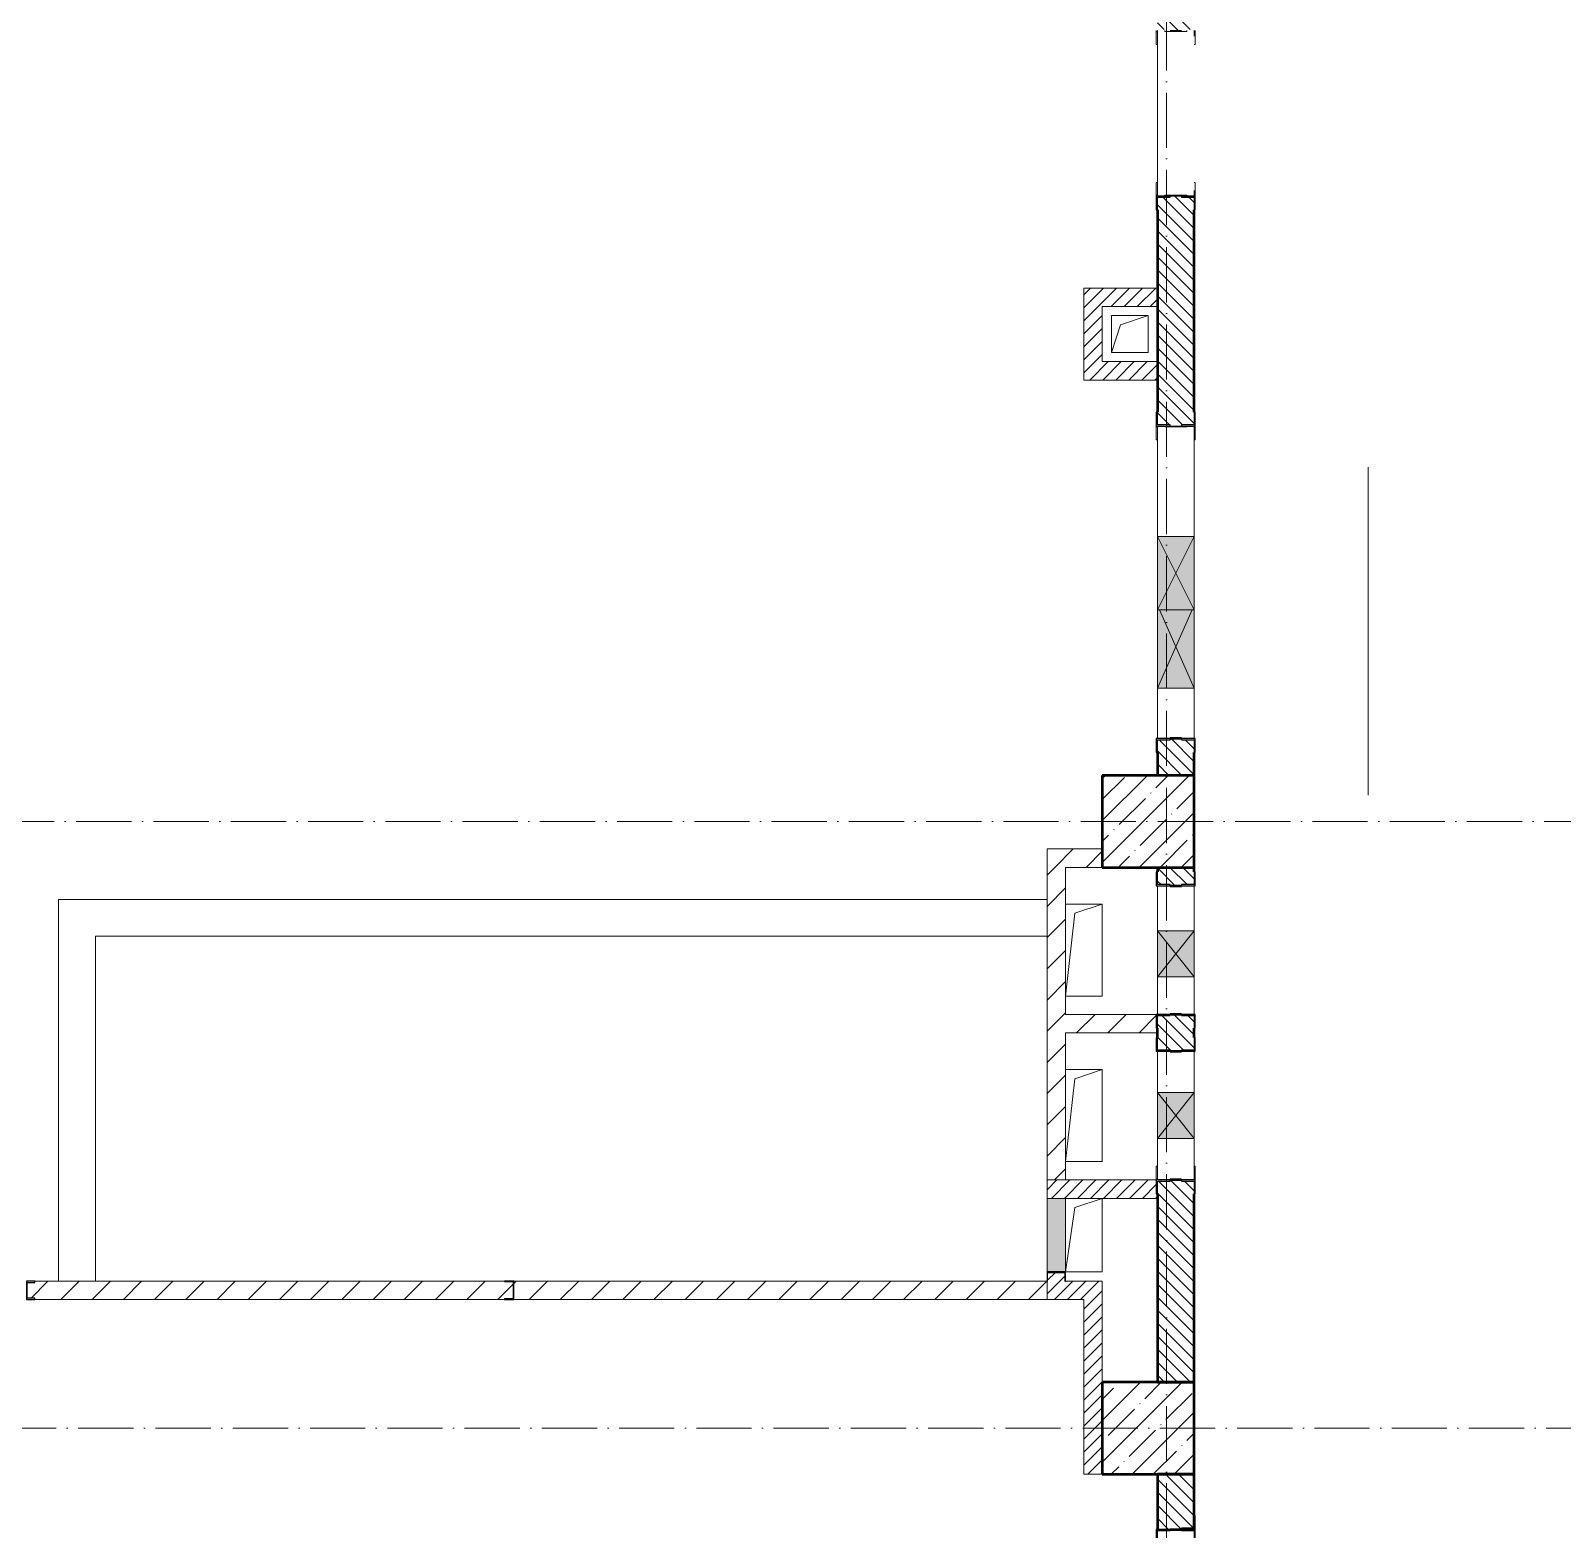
# Model space of a CAD drawing. Header units: millimetres. Extents: x -213536 to 1564669, y -45299 to 942238.
# Drawn here: x 543556 to 551884, y 585175 to 593325 of the extents above; entities that cross this region are included whole.
import ezdxf

# ---------------------------------------------------------------- set-up
doc = ezdxf.new("R2010")
doc.units = ezdxf.units.MM
doc.linetypes.add('200_ШТРИХ_ш1п0_6_', pattern=[160, 100, -60])
doc.linetypes.add('50_200_ШТРИХ_1Т_ш5_п1_п1_', pattern=[700, 500, -100, 0, -100])
for name, color, linetype, lineweight in [('3.1) ЖБ окна 1.2 м', 102, 'Continuous', 30), ('A-DETL-GENF-OTLN', 7, 'Continuous', 9), ('A-FLOR-____-OTLN', 7, 'Continuous', 9), ('A-GENM-____-MCUT', 7, 'Continuous', 25), ('A-GENM-____-OTLN', 7, 'Continuous', 9), ('A-GENM-____-OTLN-1', 7, 'Continuous', 25), ('A-GLAZ-____-OTLN', 7, 'Continuous', 9), ('A-WALL-____-MCUT-2', 7, 'Continuous', 50), ('A-WALL-____-PATT-1', 7, 'Continuous', 9), ('A-WALL-FNSH-MCUT-1', 7, 'Continuous', 9), ('I-WALL-____-OTLN', 7, 'Continuous', 9), ('S-COLS-____-MCUT', 7, 'Continuous', 50), ('S-COLS-____-OTLN', 7, 'Continuous', 9), ('S-GRID-____-OTLN-1', 7, '50_200_ШТРИХ_1Т_ш5_п1_п1_', 9)]:
    doc.layers.add(name, color=color, linetype=linetype, lineweight=lineweight)
doc.layers.add('A-DETL-GENF-OTLN-4', color=9, linetype='200_ШТРИХ_ш1п0_6_', lineweight=9, true_color=0x808080)
doc.layers.add('A-DETL-GENF-OTLN-5', color=7, linetype='Continuous', lineweight=5, true_color=0xc0c0c0)
pattern_1 = [(135, (544282.637, 571544.04), (-35.35534, -35.35534), [])]
pattern_2 = [(45, (544282.64, 571544.04), (-84.8528, 84.8528), [])]
pattern_3 = [(45, (544282.637, 571544.04), (-35.35534, 35.35534), [])]

# ---------------------------------------------------------------- blocks, each defined once
blk = doc.blocks.new('BSC_Колонна _Прямоугольная - 500х500-V47-АР1_План отверстий 2 этажа в осях 1-64_А-ГГ')
at = {"layer": 'S-COLS-____-OTLN'}
h = blk.add_hatch(dxfattribs=at)
h.set_pattern_fill('FP_76', color=256, style=0, pattern_type=2)
h.set_pattern_definition([(45, (-5350, -17481.04), (-114.0493, 114.0493), []), (45, (-5235.95, -17481.04), (-114.0493, 114.0493), [201.613, -40.323, 3.353, -36.97])])
h.paths.add_polyline_path([(-250, -250), (250, -250), (250, 250), (-250, 250)], flags=0)
at = {"layer": 'S-COLS-____-MCUT'}
for p, q in [((250, 250), (-250, 250)), ((-250, 250), (-250, -250)), ((250, -250), (250, 250)), ((-250, -250), (250, -250))]:
    blk.add_line(p, q, dxfattribs=at)
blk = doc.blocks.new('154_Стойка_СКБ_Швеллер - СМ-2180_100-28318692-АР1_План отверстий 2 этажа в осях 1-64_А-ГГ')
at = {"layer": 'A-GENM-____-MCUT'}
for p, q in [((171, 50), (125, 50)), ((125, 50), (125, -50)), ((129.5, 42.4), (171, 42.4)), ((129.5, -42.4), (129.5, 42.4)), ((171, 42.4), (171, 50)), ((125, -50), (171, -50)), ((171, -42.4), (129.5, -42.4)), ((171, -50), (171, -42.4))]:
    blk.add_line(p, q, dxfattribs=at)
blk = doc.blocks.new('154_Стойка_СКБ_Уголок - СМ-2180_200-28268025-АР1_План отверстий 2 этажа в осях 1-64_А-ГГ')
at = {"layer": 'A-GENM-____-MCUT'}
for p, q in [((125, 156), (125, 81)), ((200, 156), (125, 156)), ((131, 81), (131, 150)), ((131, 150), (200, 150)), ((200, 150), (200, 156)), ((125, 81), (131, 81)), ((131, 19), (125, 19)), ((125, 19), (125, -56)), ((131, -50), (131, 19)), ((125, -56), (200, -56)), ((200, -50), (131, -50)), ((200, -56), (200, -50))]:
    blk.add_line(p, q, dxfattribs=at)
blk = doc.blocks.new('Фахверк_СКБ_Уголок - 200_3960_зеркало-28268689-АР1_План отверстий 2 этажа в осях 1-64_А-ГГ')
at = {"layer": 'A-GENM-____-MCUT'}
for p, q in [((200, 156), (125, 156)), ((125, 156), (125, 81)), ((131, 81), (131, 150)), ((131, 150), (200, 150)), ((200, 150), (200, 156)), ((125, 81), (131, 81)), ((131, 19), (125, 19)), ((125, 19), (125, -56)), ((131, -50), (131, 19)), ((125, -56), (200, -56)), ((200, -50), (131, -50)), ((200, -56), (200, -50))]:
    blk.add_line(p, q, dxfattribs=at)
blk = doc.blocks.new('Фахверк_СКБ_Уголок - 200_3960-28268576-АР1_План отверстий 2 этажа в осях 1-64_А-ГГ')
at = {"layer": 'A-GENM-____-MCUT'}
for p, q in [((200, 156), (125, 156)), ((125, 156), (125, 81)), ((131, 81), (131, 150)), ((131, 150), (200, 150)), ((200, 150), (200, 156)), ((125, 81), (131, 81)), ((131, 19), (125, 19)), ((125, 19), (125, -56)), ((131, -50), (131, 19)), ((125, -56), (200, -56)), ((200, -50), (131, -50)), ((200, -56), (200, -50))]:
    blk.add_line(p, q, dxfattribs=at)
blk = doc.blocks.new('Стойка_Влож_Уголок_Опорный - Уголок-28213941-АР1_План отверстий 2 этажа в осях 1-64_А-ГГ')
at = {"layer": 'A-GENM-____-OTLN'}
for p, q in [((-212, -6), (-212, 0)), ((0, 0), (0, -6)), ((-212, -75), (-212, -6)), ((-212, -6), (-206, -6)), ((-212, -75), (-206, -75)), ((-6, -6), (0, -6)), ((-6, -75), (0, -75)), ((0, -6), (0, -75))]:
    blk.add_line(p, q, dxfattribs=at)
blk = doc.blocks.new('154_Стойка_СКБ_Уголок - СМ-2180_200-28435403-АР1_План отверстий 2 этажа в осях 1-64_А-ГГ')
at = {"layer": 'A-GENM-____-MCUT'}
for p, q in [((125, 156), (125, 81)), ((200, 156), (125, 156)), ((131, 81), (131, 150)), ((131, 150), (200, 150)), ((200, 150), (200, 156)), ((125, 81), (131, 81)), ((131, 19), (125, 19)), ((125, 19), (125, -56)), ((131, -50), (131, 19)), ((125, -56), (200, -56)), ((200, -50), (131, -50)), ((200, -56), (200, -50))]:
    blk.add_line(p, q, dxfattribs=at)
blk = doc.blocks.new('Стойка_Влож_Уголок - Уголок-28268052-АР1_План отверстий 2 этажа в осях 1-64_А-ГГ')
at = {"layer": 'A-GENM-____-MCUT'}
for p, q in [((6, 0), (0, 0)), ((6, -69), (6, 0)), ((0, -75), (75, -75)), ((75, -69), (6, -69)), ((75, -75), (75, -69))]:
    blk.add_line(p, q, dxfattribs=at)
blk = doc.blocks.new('154_Стойка_СКБ_Уголок - СМ-2480_200-28346303-АР1_План отверстий 2 этажа в осях 1-64_А-ГГ')
at = {"layer": 'A-GENM-____-MCUT'}
for p, q in [((125, 156), (125, 81)), ((200, 156), (125, 156)), ((131, 81), (131, 150)), ((131, 150), (200, 150)), ((200, 150), (200, 156)), ((125, 81), (131, 81)), ((131, 19), (125, 19)), ((125, 19), (125, -56)), ((131, -50), (131, 19)), ((125, -56), (200, -56)), ((200, -50), (131, -50)), ((200, -56), (200, -50))]:
    blk.add_line(p, q, dxfattribs=at)
blk = doc.blocks.new('Стойка_Влож_Полоса боковая - Полоса-28213942-АР1_План отверстий 2 этажа в осях 1-64_А-ГГ')
at = {"layer": 'A-GENM-____-OTLN'}
for p, q in [((-5, 60), (0, 60)), ((-5, -60), (-5, 60)), ((0, 31), (0, -31)), ((0, -60), (-5, -60))]:
    blk.add_line(p, q, dxfattribs=at)
blk = doc.blocks.new('154_Фахверк_СКБ_Швеллер - Тип_100_3960-28318856-АР1_План отверстий 2 этажа в осях 1-64_А-ГГ')
at = {"layer": 'A-GENM-____-MCUT'}
for p, q in [((175, 50), (125, 50)), ((125, 50), (125, -50)), ((128, 47), (175, 47)), ((128, -47), (128, 47)), ((175, 47), (175, 50)), ((125, -50), (175, -50)), ((175, -47), (128, -47)), ((175, -50), (175, -47))]:
    blk.add_line(p, q, dxfattribs=at)
blk = doc.blocks.new('AR_Отверстие Ниша - Лючок-32403310-АР1_План отверстий 2 этажа в осях 1-64_А-ГГ')
at = {"layer": 'A-GLAZ-____-OTLN'}
blk.add_hatch(color=256, dxfattribs=at).paths.add_polyline_path([(200, -50), (200, 50), (-200, 50), (-200, -50)], flags=0)
for p, q in [((200, 50), (-200, 50)), ((-200, 50), (-200, -50)), ((-200, -50), (200, -50))]:
    blk.add_line(p, q, dxfattribs=at)
blk = doc.blocks.new('154_Фахверк_СКБ_Швеллер - Тип_100_3960_зеркало-29769493-АР1_План отверстий 2 этажа в осях 1-64_А-ГГ')
at = {"layer": 'A-GENM-____-MCUT'}
for p, q in [((175, 50), (125, 50)), ((125, 50), (125, -50)), ((128, 47), (175, 47)), ((128, -47), (128, 47)), ((175, 47), (175, 50)), ((125, -50), (175, -50)), ((175, -47), (128, -47)), ((175, -50), (175, -47))]:
    blk.add_line(p, q, dxfattribs=at)
blk = doc.blocks.new('AR_Отверстие прямоугольное _в плите_ - AR_Отверстие прямоугольное _в плите_-30229458-АР1_План отверстий 2 этажа в осях 1-64_А-ГГ')
at = {"layer": 'A-GENM-____-OTLN'}
for p, q in [((100, 250), (-100, 250)), ((-50, 200), (100, 250)), ((100, -250), (100, 250)), ((-100, -250), (-50, 200)), ((-100, -250), (100, -250))]:
    blk.add_line(p, q, dxfattribs=at)
blk = doc.blocks.new('AR_Отверстие прямоугольное _в плите_ - AR_Отверстие прямоугольное _в плите_-V150-АР1_План отверстий 2 этажа в осях 1-64_А-ГГ')
at = {"layer": 'A-GENM-____-OTLN'}
for p, q in [((100, 100), (-100, 100)), ((-100, 100), (-100, -100)), ((-50, 50), (100, 100)), ((100, -100), (100, 100)), ((-100, -100), (-50, 50)), ((-100, -100), (100, -100))]:
    blk.add_line(p, q, dxfattribs=at)
blk = doc.blocks.new('AR_Отверстие прямоугольное _в плите_ - AR_Отверстие прямоугольное _в плите_-30229368-АР1_План отверстий 2 этажа в осях 1-64_А-ГГ')
at = {"layer": 'A-GENM-____-OTLN'}
for p, q in [((-50, 150), (100, 200)), ((100, -200), (100, 200)), ((-100, -200), (-50, 150)), ((-100, -200), (100, -200))]:
    blk.add_line(p, q, dxfattribs=at)
blk = doc.blocks.new('AR_Отверстие прямоугольное _в стене__БезПР - AR_Отверстие прямоугольное _в стене__БезПР-36392898-АР1_План отверстий 2 этажа в осях 1-64_А-ГГ')
at = {"layer": 'A-GLAZ-____-OTLN'}
blk.add_hatch(color=256, dxfattribs=at).paths.add_polyline_path([(-125, -100), (125, -100), (125, 100), (-125, 100)], flags=0)
at = {"layer": 'A-DETL-GENF-OTLN'}
for p, q in [((-125, -100), (-125, 100)), ((-125, 100), (125, 100)), ((125, 100), (-125, -100)), ((-125, 100), (125, -100)), ((125, 100), (-125, 100)), ((-125, 100), (-125, -100)), ((125, 100), (125, -100)), ((125, -100), (125, 100)), ((125, -100), (-125, -100)), ((-125, -100), (125, -100))]:
    blk.add_line(p, q, dxfattribs=at)
blk = doc.blocks.new('AR_Отверстие прямоугольное _в стене_ - AR_Отверстие прямоугольное _в стене__ОВ-36891978-АР1_План отверстий 2 этажа в осях 1-64_А-ГГ')
at = {"layer": 'A-GLAZ-____-OTLN'}
blk.add_hatch(color=256, dxfattribs=at).paths.add_polyline_path([(-225, -100), (200, -100), (200, 100), (-225, 100)], flags=0)
at = {"layer": 'A-DETL-GENF-OTLN'}
for p, q in [((-225, -100), (-225, 100)), ((-225, 100), (200, 100)), ((-225, 100), (200, -88.9)), ((200, 100), (-225, 100)), ((-225, 100), (-225, -100)), ((200, 88.9), (-225, -100)), ((200, -100), (-225, -100)), ((-225, -100), (200, -100))]:
    blk.add_line(p, q, dxfattribs=at)
blk = doc.blocks.new('AR_Отверстие прямоугольное _в стене__БезПР - AR_Отверстие прямоугольное _в стене__БезПР-36428632-АР1_План отверстий 2 этажа в осях 1-64_А-ГГ')
at = {"layer": 'A-GLAZ-____-OTLN'}
blk.add_hatch(color=256, dxfattribs=at).paths.add_polyline_path([(-200, -100), (200, -100), (200, 100), (-200, 100)], flags=0)
at = {"layer": 'A-DETL-GENF-OTLN'}
for p, q in [((-200, -100), (-200, 100)), ((-200, 100), (200, 100)), ((200, 100), (-200, -100)), ((-200, 100), (200, -100)), ((200, 100), (-200, 100)), ((-200, 100), (-200, -100)), ((200, 100), (200, -100)), ((200, -100), (200, 100)), ((200, -100), (-200, -100)), ((-200, -100), (200, -100))]:
    blk.add_line(p, q, dxfattribs=at)
at = {"layer": 'A-GLAZ-____-OTLN'}
blk.add_line((200, 100), (-200, 100), dxfattribs=at)
blk = doc.blocks.new('DET_L_Имитация разреза_ISO2-5 - Вправо-36892236-АР1_План отверстий 2 этажа в осях 1-64_А-ГГ')
at = {"layer": 'A-DETL-GENF-OTLN-5'}
blk.add_line((143.1, 0), (1926.9, 0), dxfattribs=at)
blk = doc.blocks.new('2этаж')
at = {"layer": 'S-GRID-____-OTLN-1', "color": 251, "ltscale": 0.6, "true_color": 0x636466}
for p, q in [((-10141.7, 454533.3), (-10141.7, 508896.9)), ((11116.1, 476497), (-20260.4, 476497)), ((-20260.4, 473197), (11116.1, 473197))]:
    blk.add_line(p, q, dxfattribs=at)

msp = doc.modelspace()

# ---------------------------------------------------------------- hatches: boundary and pattern name
at = {"layer": 'A-WALL-____-PATT-1'}
h = msp.add_hatch(dxfattribs=at)
h.set_pattern_fill('FP_6', color=256, style=0, pattern_type=2)
h.set_pattern_definition(pattern_1)
h.paths.add_polyline_path([(549751.6, 589275.1), (549882.6, 589275.1), (549882.6, 589469.1), (549813.6, 589469.1), (549813.6, 589475.1), (549751.6, 589475.1), (549751.6, 589469.1), (549682.6, 589469.1), (549682.6, 589275.1)], flags=0)
h.paths.add_polyline_path([(549813.6, 591175.1), (549813.6, 591181.1), (549882.6, 591181.1), (549882.6, 592419.1), (549813.6, 592419.1), (549813.6, 592425.1), (549751.6, 592425.1), (549751.6, 592419.1), (549682.6, 592419.1), (549682.6, 591181.1), (549751.6, 591181.1), (549751.6, 591175.1)], flags=0)
h.paths.add_polyline_path([(549813.6, 593325.1), (549813.6, 593331.1), (549882.6, 593331.1), (549882.6, 594775.1), (549682.6, 594775.1), (549682.6, 593331.1), (549751.6, 593331.1), (549751.6, 593325.1)], flags=0)
h = msp.add_hatch(dxfattribs=at)
h.set_pattern_fill('FP_5', color=256, style=0, pattern_type=2)
h.set_pattern_definition(pattern_3)
h.paths.add_polyline_path([(549382.6, 591525.1), (549382.6, 591925.1), (549282.6, 591925.1), (549282.6, 591525.1)], flags=0)
h = msp.add_hatch(dxfattribs=at)
h.set_pattern_fill('FP_5', color=256, style=0, pattern_type=2)
h.set_pattern_definition(pattern_3)
h.paths.add_polyline_path([(549682.6, 591825.1), (549682.6, 591925.1), (549382.6, 591925.1), (549382.6, 591825.1), (549571.3, 591825.1)], flags=0)
h = msp.add_hatch(dxfattribs=at)
h.set_pattern_fill('FP_5', color=256, style=0, pattern_type=2)
h.set_pattern_definition(pattern_3)
h.paths.add_polyline_path([(549682.6, 591425.1), (549682.6, 591525.1), (549282.6, 591525.1), (549282.6, 591425.1), (549571.3, 591425.1)], flags=0)
h = msp.add_hatch(dxfattribs=at)
h.set_pattern_fill('FP_4', color=256, style=0, pattern_type=2)
h.set_pattern_definition(pattern_2)
h.paths.add_polyline_path([(549382.6, 588775.1), (549382.6, 588875.1), (549082.6, 588875.1), (549082.6, 588775.1), (549182.6, 588775.1)], flags=0)
h = msp.add_hatch(dxfattribs=at)
h.set_pattern_fill('FP_4', color=256, style=0, pattern_type=2)
h.set_pattern_definition(pattern_2)
h.paths.add_polyline_path([(549182.6, 587075.1), (549182.6, 588775.1), (549082.6, 588775.1), (549082.6, 587075.1)], flags=0)
h = msp.add_hatch(dxfattribs=at)
h.set_pattern_fill('FP_6', color=256, style=0, pattern_type=2)
h.set_pattern_definition(pattern_1)
h.paths.add_polyline_path([(549882.6, 585975.1), (549882.6, 587069.1), (549813.6, 587069.1), (549813.6, 587075.1), (549751.6, 587075.1), (549751.6, 587069.1), (549682.6, 587069.1), (549682.6, 585975.1)], flags=0)
h.paths.add_polyline_path([(549751.6, 587775.1), (549813.6, 587775.1), (549813.6, 587781.1), (549882.6, 587781.1), (549882.6, 587969.1), (549813.6, 587969.1), (549813.6, 587975.1), (549751.6, 587975.1), (549751.6, 587969.1), (549682.6, 587969.1), (549682.6, 587781.1), (549751.6, 587781.1)], flags=0)
h.paths.add_polyline_path([(549751.6, 588675.1), (549813.6, 588675.1), (549813.6, 588681.1), (549882.6, 588681.1), (549882.6, 588775.1), (549682.6, 588775.1), (549682.6, 588681.1), (549751.6, 588681.1)], flags=0)
h = msp.add_hatch(dxfattribs=at)
h.set_pattern_fill('FP_4', color=256, style=0, pattern_type=2)
h.set_pattern_definition(pattern_2)
h.paths.add_polyline_path([(549674.5, 587875.1), (549682.6, 587875.1), (549682.6, 587900.1), (549676.6, 587900.1), (549676.6, 587975.1), (549182.6, 587975.1), (549182.6, 587875.1), (549571.3, 587875.1)], flags=0)
h = msp.add_hatch(dxfattribs=at)
h.set_pattern_fill('FP_5', color=256, style=0, pattern_type=2)
h.set_pattern_definition(pattern_3)
h.paths.add_polyline_path([(549182.6, 586975.1), (549682.6, 586975.1), (549682.6, 587000.1), (549676.6, 587000.1), (549676.6, 587075.1), (549082.6, 587075.1), (549082.6, 586975.1)], flags=0)
h = msp.add_hatch(dxfattribs=at)
h.set_pattern_fill('FP_4', color=256, style=0, pattern_type=2)
h.set_pattern_definition(pattern_2)
h.paths.add_polyline_path([(549082.6, 586425.1), (549082.6, 586525.1), (546182.6, 586525.1), (546182.6, 586425.1), (547803.9, 586425.1)], flags=0)
h.paths.add_polyline_path([(546132.6, 586425.1), (546132.6, 586428.1), (546179.6, 586428.1), (546179.6, 586522.1), (546132.6, 586522.1), (546132.6, 586525.1), (543578.6, 586524.3), (543578.6, 586517.5), (543537.1, 586517.5), (543537.1, 586432.7), (543578.6, 586432.7), (543578.6, 586425.1), (544268.9, 586425.1)], flags=0)
h.paths.add_polyline_path([(542082.6, 586425.1), (542336.6, 586425.1), (542336.6, 586432.7), (542378.1, 586432.7), (542378.1, 586517.5), (542336.6, 586517.5), (542336.6, 586525.1), (542082.6, 586525.1), (542082.6, 586432.7)], flags=0)
h = msp.add_hatch(dxfattribs=at)
h.set_pattern_fill('FP_5', color=256, style=0, pattern_type=2)
h.set_pattern_definition(pattern_3)
h.paths.add_polyline_path([(549282.6, 586425.1), (549282.6, 586525.1), (549082.6, 586525.1), (549082.6, 586425.1), (549182.6, 586425.1)], flags=0)
h = msp.add_hatch(dxfattribs=at)
h.set_pattern_fill('FP_5', color=256, style=0, pattern_type=2)
h.set_pattern_definition(pattern_3)
h.paths.add_polyline_path([(549132.6, 586525.1), (549179.6, 586525.1), (549179.6, 586572.1), (549085.6, 586572.1), (549085.6, 586525.1)], flags=0)
h = msp.add_hatch(dxfattribs=at)
h.set_pattern_fill('FP_5', color=256, style=0, pattern_type=2)
h.set_pattern_definition(pattern_3)
h.paths.add_polyline_path([(549282.6, 585475.1), (549382.6, 585475.1), (549382.6, 586525.1), (549282.6, 586525.1), (549282.6, 586039.9)], flags=0)
h = msp.add_hatch(dxfattribs=at)
h.set_pattern_fill('FP_6', color=256, style=0, pattern_type=2)
h.set_pattern_definition(pattern_1)
h.paths.add_polyline_path([(549813.6, 582275.1), (549813.6, 582281.1), (549882.6, 582281.1), (549882.6, 582469.1), (549813.6, 582469.1), (549813.6, 582475.1), (549751.6, 582475.1), (549751.6, 582469.1), (549682.6, 582469.1), (549682.6, 582281.1), (549751.6, 582281.1), (549751.6, 582275.1)], flags=0)
h.paths.add_polyline_path([(549751.6, 583175.1), (549813.6, 583175.1), (549813.6, 583181.1), (549882.6, 583181.1), (549882.6, 584019.1), (549813.6, 584019.1), (549813.6, 584025.1), (549751.6, 584025.1), (549751.6, 584019.1), (549682.6, 584019.1), (549682.6, 583181.1), (549751.6, 583181.1)], flags=0)
h.paths.add_polyline_path([(549813.6, 585175.1), (549882.6, 585175.1), (549882.6, 585475.1), (549682.6, 585475.1), (549682.6, 585175.1), (549751.6, 585175.1)], flags=0)
at = {"layer": 'S-COLS-____-OTLN'}
h = msp.add_hatch(dxfattribs=at)
h.set_pattern_fill('FP_25', color=256, style=0, pattern_type=2)
h.set_pattern_definition([(45, (544282.64, 571544.04), (-114.0493, 114.0493), []), (45, (544396.69, 571544.04), (-114.0493, 114.0493), [201.612, -40.322, 3.353, -36.97])])
h.paths.add_polyline_path([(549382.6, 585475.1), (549882.6, 585475.1), (549882.6, 585975.1), (549382.6, 585975.1)], flags=0)

# ---------------------------------------------------------------- linework, layer by layer
at = {"layer": 'A-FLOR-____-OTLN'}
for p, q in [((549432.6, 591775.1), (549632.6, 591775.1)), ((549432.6, 591575.1), (549432.6, 591775.1)), ((549632.6, 591775.1), (549632.6, 591575.1)), ((549632.6, 591575.1), (549432.6, 591575.1)), ((549182.6, 588575.1), (549382.6, 588575.1)), ((549382.6, 588575.1), (549382.6, 588075.1)), ((549382.6, 588075.1), (549182.6, 588075.1)), ((549182.6, 587674.9), (549382.6, 587674.9)), ((549382.6, 587674.9), (549382.6, 587174.9)), ((549382.6, 587174.9), (549182.6, 587174.9)), ((549382.6, 586975.1), (549382.6, 586575.1)), ((549382.6, 586575.1), (549182.6, 586575.1))]:
    msp.add_line(p, q, dxfattribs=at)
at = {"layer": 'A-WALL-____-MCUT-2'}
for p, q in [((549682.6, 592350.1), (549682.6, 591250.1)), ((549882.6, 591250.1), (549882.6, 592350.1)), ((549813.6, 589475.1), (549751.6, 589475.1)), ((549682.6, 589400.1), (549682.6, 589275.1)), ((549882.6, 589275.1), (549882.6, 589400.1)), ((549682.6, 588775.1), (549682.6, 588750.1)), ((549882.6, 588750.1), (549882.6, 588775.1)), ((549751.6, 588675.1), (549813.6, 588675.1)), ((549813.6, 587975.1), (549751.6, 587975.1)), ((549682.6, 587850.1), (549682.6, 587900.1)), ((549882.6, 587850.1), (549882.6, 587900.1)), ((549751.6, 587775.1), (549813.6, 587775.1)), ((549813.6, 587075.1), (549751.6, 587075.1)), ((549682.6, 587000.1), (549682.6, 585975.1)), ((549882.6, 585975.1), (549882.6, 587000.1)), ((549682.6, 585975.1), (549882.6, 585975.1)), ((549882.6, 585475.1), (549682.6, 585475.1)), ((549682.6, 585475.1), (549682.6, 585175.1)), ((549882.6, 585175.1), (549882.6, 585475.1)), ((549751.6, 585175.1), (549813.6, 585175.1))]:
    msp.add_line(p, q, dxfattribs=at)
at = {"layer": 'A-WALL-FNSH-MCUT-1'}
for p, q in [((549282.6, 591925.1), (549282.6, 591425.1)), ((549682.6, 591925.1), (549282.6, 591925.1)), ((549382.6, 591525.1), (549382.6, 591825.1)), ((549382.6, 591825.1), (549682.6, 591825.1)), ((549682.6, 591525.1), (549382.6, 591525.1)), ((549282.6, 591425.1), (549682.6, 591425.1)), ((549382.6, 588875.1), (549082.6, 588875.1)), ((549082.6, 588875.1), (549082.6, 586975.1)), ((549182.6, 588775.1), (549382.6, 588775.1)), ((549182.6, 587975.1), (549182.6, 588775.1)), ((549676.6, 587975.1), (549182.6, 587975.1)), ((549182.6, 587875.1), (549682.6, 587875.1)), ((549182.6, 587075.1), (549182.6, 587875.1)), ((549676.6, 587075.1), (549082.6, 587075.1)), ((549182.6, 586975.1), (549682.6, 586975.1)), ((546132.6, 586525.1), (543578.6, 586525.1)), ((549082.6, 586525.1), (546182.6, 586525.1)), ((549082.6, 586425.1), (549082.6, 586525.1)), ((549382.6, 586525.1), (549182.6, 586525.1)), ((549382.6, 585475.1), (549382.6, 586525.1)), ((543578.6, 586425.1), (546132.6, 586425.1)), ((546182.6, 586425.1), (549282.6, 586425.1)), ((549282.6, 586425.1), (549282.6, 585475.1)), ((549282.6, 585475.1), (549382.6, 585475.1))]:
    msp.add_line(p, q, dxfattribs=at)
at = {"layer": 'I-WALL-____-OTLN'}
for p, q in [((549682.6, 592425.1), (549682.6, 593325.1)), ((549882.6, 593325.1), (549882.6, 593295.1)), ((549882.6, 592455.1), (549882.6, 592425.1)), ((549682.6, 590575.1), (549682.6, 591175.1)), ((549882.6, 591175.1), (549882.6, 590575.1)), ((549682.6, 589475.1), (549682.6, 589750.1)), ((549882.6, 589750.1), (549882.6, 589475.1)), ((543707.6, 586525.1), (543707.6, 588600.1)), ((543707.6, 588600.1), (549082.6, 588600.1)), ((549682.6, 588430.1), (549682.6, 588675.1)), ((549882.6, 588675.1), (549882.6, 588430.1)), ((543907.6, 588400.1), (543907.6, 586525.1)), ((549082.6, 588400.1), (543907.6, 588400.1)), ((549682.6, 587975.1), (549682.6, 588180.1)), ((549882.6, 588180.1), (549882.6, 587975.1)), ((549682.6, 587550.1), (549682.6, 587775.1)), ((549882.6, 587775.1), (549882.6, 587550.1)), ((549682.6, 587075.1), (549682.6, 587300.1)), ((549882.6, 587300.1), (549882.6, 587075.1))]:
    msp.add_line(p, q, dxfattribs=at)
at = {"layer": 'S-COLS-____-MCUT'}
for p, q in [((549882.6, 585975.1), (549382.6, 585975.1)), ((549382.6, 585975.1), (549382.6, 585475.1)), ((549882.6, 585475.1), (549882.6, 585975.1)), ((549382.6, 585475.1), (549882.6, 585475.1))]:
    msp.add_line(p, q, dxfattribs=at)

# ---------------------------------------------------------------- block references
at = {"layer": '3.1) ЖБ окна 1.2 м'}
msp.add_blockref('2этаж', (559874.3, 112528.1), dxfattribs=at)
at = {"layer": 'A-DETL-GENF-OTLN-4', "rotation": 90.00000000000027}
msp.add_blockref('DET_L_Имитация разреза_ISO2-5 - Вправо-36892236-АР1_План отверстий 2 этажа в осях 1-64_А-ГГ', (550827.6, 589025.1), dxfattribs=at)
at = {"layer": 'A-GENM-____-OTLN'}
for name, p in [('Стойка_Влож_Уголок_Опорный - Уголок-28213941-АР1_План отверстий 2 этажа в осях 1-64_А-ГГ', (549888.6, 593325.1)), ('AR_Отверстие прямоугольное _в плите_ - AR_Отверстие прямоугольное _в плите_-V150-АР1_План отверстий 2 этажа в осях 1-64_А-ГГ', (549532.6, 591675.1)), ('Стойка_Влож_Уголок_Опорный - Уголок-28213941-АР1_План отверстий 2 этажа в осях 1-64_А-ГГ', (549888.6, 591175.1)), ('AR_Отверстие прямоугольное _в плите_ - AR_Отверстие прямоугольное _в плите_-30229458-АР1_План отверстий 2 этажа в осях 1-64_А-ГГ', (549282.6, 588325.1)), ('AR_Отверстие прямоугольное _в плите_ - AR_Отверстие прямоугольное _в плите_-30229458-АР1_План отверстий 2 этажа в осях 1-64_А-ГГ', (549282.6, 587424.9)), ('AR_Отверстие прямоугольное _в плите_ - AR_Отверстие прямоугольное _в плите_-30229368-АР1_План отверстий 2 этажа в осях 1-64_А-ГГ', (549282.6, 586775.1))]:
    msp.add_blockref(name, p, dxfattribs=at)
for name, p, rotation in [('Стойка_Влож_Полоса боковая - Полоса-28213942-АР1_План отверстий 2 этажа в осях 1-64_А-ГГ', (549782.6, 593325.1), 89.99999999999993), ('Стойка_Влож_Уголок_Опорный - Уголок-28213941-АР1_План отверстий 2 этажа в осях 1-64_А-ГГ', (549676.6, 592425.1), 180), ('Стойка_Влож_Полоса боковая - Полоса-28213942-АР1_План отверстий 2 этажа в осях 1-64_А-ГГ', (549782.6, 592425.1), 269.9999999999999), ('Стойка_Влож_Полоса боковая - Полоса-28213942-АР1_План отверстий 2 этажа в осях 1-64_А-ГГ', (549782.6, 591175.1), 89.99999999999993), ('Стойка_Влож_Уголок_Опорный - Уголок-28213941-АР1_План отверстий 2 этажа в осях 1-64_А-ГГ', (549676.6, 587075.1), 180), ('Стойка_Влож_Уголок - Уголок-28268052-АР1_План отверстий 2 этажа в осях 1-64_А-ГГ', (549813.6, 585175.1), 90.00000000000027)]:
    msp.add_blockref(name, p, dxfattribs=dict(at, rotation=rotation))
at = {"layer": 'A-GENM-____-OTLN-1'}
for name, p, rotation in [('154_Стойка_СКБ_Уголок - СМ-2480_200-28346303-АР1_План отверстий 2 этажа в осях 1-64_А-ГГ', (549732.6, 592550.1), 269.9999999999999), ('154_Стойка_СКБ_Уголок - СМ-2480_200-28346303-АР1_План отверстий 2 этажа в осях 1-64_А-ГГ', (549832.6, 591050.1), 89.99999999999991), ('Фахверк_СКБ_Уголок - 200_3960-28268576-АР1_План отверстий 2 этажа в осях 1-64_А-ГГ', (549732.6, 589600.1), 269.9999999999999), ('Фахверк_СКБ_Уголок - 200_3960_зеркало-28268689-АР1_План отверстий 2 этажа в осях 1-64_А-ГГ', (549832.6, 588550.1), 89.99999999999991), ('Фахверк_СКБ_Уголок - 200_3960-28268576-АР1_План отверстий 2 этажа в осях 1-64_А-ГГ', (549732.6, 588100.1), 269.9999999999999), ('Фахверк_СКБ_Уголок - 200_3960_зеркало-28268689-АР1_План отверстий 2 этажа в осях 1-64_А-ГГ', (549832.6, 587650.1), 89.99999999999991), ('154_Стойка_СКБ_Уголок - СМ-2180_200-28268025-АР1_План отверстий 2 этажа в осях 1-64_А-ГГ', (549732.6, 587200.1), 269.9999999999999), ('154_Фахверк_СКБ_Швеллер - Тип_100_3960-28318856-АР1_План отверстий 2 этажа в осях 1-64_А-ГГ', (546307.6, 586475.1), 180), ('154_Фахверк_СКБ_Швеллер - Тип_100_3960_зеркало-29769493-АР1_План отверстий 2 этажа в осях 1-64_А-ГГ', (549132.6, 586700.1), 269.9999999999999), ('154_Стойка_СКБ_Уголок - СМ-2180_200-28435403-АР1_План отверстий 2 этажа в осях 1-64_А-ГГ', (549732.6, 585300.1), 269.9999999999999)]:
    msp.add_blockref(name, p, dxfattribs=dict(at, rotation=rotation))
msp.add_blockref('154_Стойка_СКБ_Швеллер - СМ-2180_100-28318692-АР1_План отверстий 2 этажа в осях 1-64_А-ГГ', (543407.6, 586475.1), dxfattribs=at)
at = {"layer": 'A-GLAZ-____-OTLN'}
for name, p, rotation in [('AR_Отверстие прямоугольное _в стене__БезПР - AR_Отверстие прямоугольное _в стене__БезПР-36428632-АР1_План отверстий 2 этажа в осях 1-64_А-ГГ', (549782.6, 590375.1), 89.99999999999991), ('AR_Отверстие прямоугольное _в стене_ - AR_Отверстие прямоугольное _в стене__ОВ-36891978-АР1_План отверстий 2 этажа в осях 1-64_А-ГГ', (549782.6, 589975.1), 89.99999999999991), ('AR_Отверстие прямоугольное _в стене__БезПР - AR_Отверстие прямоугольное _в стене__БезПР-36392898-АР1_План отверстий 2 этажа в осях 1-64_А-ГГ', (549782.6, 588305.1), 89.99999999999991), ('AR_Отверстие прямоугольное _в стене__БезПР - AR_Отверстие прямоугольное _в стене__БезПР-36392898-АР1_План отверстий 2 этажа в осях 1-64_А-ГГ', (549782.6, 587425.1), 89.99999999999991), ('AR_Отверстие Ниша - Лючок-32403310-АР1_План отверстий 2 этажа в осях 1-64_А-ГГ', (549132.6, 586775.1), 269.9999999999999)]:
    msp.add_blockref(name, p, dxfattribs=dict(at, rotation=rotation))
at = {"layer": 'S-COLS-____-OTLN'}
msp.add_blockref('BSC_Колонна _Прямоугольная - 500х500-V47-АР1_План отверстий 2 этажа в осях 1-64_А-ГГ', (549632.6, 589025.1), dxfattribs=at)

doc.saveas('drawing.dxf')
